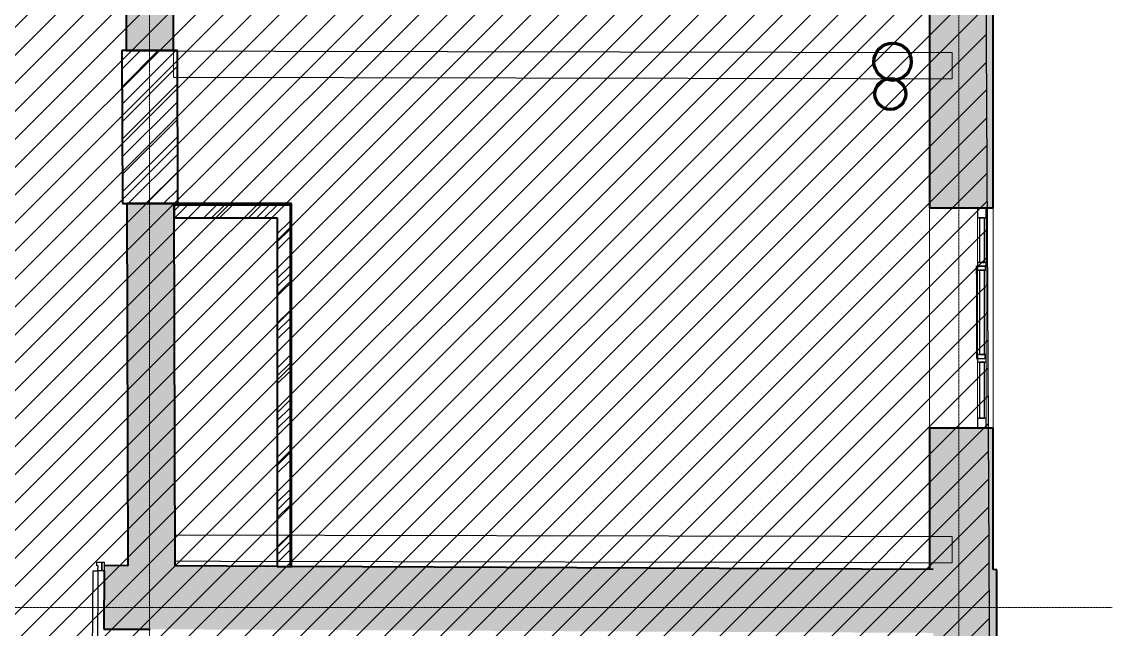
# Model space of a CAD drawing. Header units: millimetres. Extents: x -11886 to 379896, y -8130 to 47743.
# Drawn here: x 264362 to 273119, y 20533 to 25413 of the extents above; entities that cross this region are included whole.
import ezdxf

# ---------------------------------------------------------------- set-up
doc = ezdxf.new("R2010")
doc.units = ezdxf.units.MM
for name, pattern in [('ADSK_Линия сетки', [25, 20, -2.5, 0, -2.5]), ('ADSK_Сверху', [4.5, 3, -1.5]), ('ADSK_Снесено', [4.5, 3, -1.5])]:
    doc.linetypes.add(name, pattern=pattern)
for name, color, linetype, lineweight, true_color in [('_ Окна', 5, 'Continuous', 30, 0x0000ff), ('Витраж', 5, 'Continuous', 18, 0x0000ff), ('Двери', 5, 'Continuous', 18, 0x0000ff), ('Окна', 5, 'Continuous', 18, 0x0000ff), ('Панели витража', 5, 'Continuous', 18, 0x0000ff), ('планы со стояками отопление_dwg', 7, 'Continuous', 9, 0x767676), ('Стены внутренние', 5, 'Continuous', 18, 0x0000ff), ('Стены наружные', 1, 'ADSK_Снесено', 18, 0xff0000), ('Стены штриховка', 5, 'Continuous', 18, 0x0000ff)]:
    doc.layers.add(name, color=color, linetype=linetype, lineweight=lineweight, true_color=true_color)
for name, color, linetype, lineweight in [('Каркас', 7, 'Continuous', 18), ('Оси', 7, 'Continuous', 9), ('Стены', 7, 'Continuous', 18), ('Стены разрез', 7, 'Continuous', 40), ('стояки', 7, 'Continuous', 9)]:
    doc.layers.add(name, color=color, linetype=linetype, lineweight=lineweight)
pattern_1 = [(45, (215977.25, 150), (-179.6051, 179.6051), []), (45, (216040.75, 150), (0, 359.2102), []), (45, (215913.75, 150), (0, 359.2102), [])]

# ---------------------------------------------------------------- blocks, each defined once
blk = doc.blocks.new('Прямоугольный импост - 70х20_60мм-1425938-03 План 3-го этажа')
at = {"layer": 'Витраж', "color": 161, "linetype": 'ADSK_Сверху', "true_color": 0xaaaaff}
for p, q in [((56060.8, 22558.7), (56060.8, 22528.7)), ((56130.8, 22558.7), (56130.8, 22528.7)), ((56060.8, 22078.7), (56060.8, 21998.7)), ((56130.8, 22078.7), (56130.8, 21998.7)), ((56060.8, 21998.7), (56130.8, 21998.7))]:
    blk.add_line(p, q, dxfattribs=at)
blk = doc.blocks.new('Прямоугольный импост - 70х20_60мм-1424475-03 План 3-го этажа')
at = {"layer": 'Витраж', "color": 161, "linetype": 'ADSK_Сверху', "true_color": 0xaaaaff}
for p, q in [((-80, 35), (0, 35)), ((0, 35), (0, -35)), ((0, -35), (-80, -35))]:
    blk.add_line(p, q, dxfattribs=at)
blk = doc.blocks.new('Прямоугольный импост - 70х20_60мм-1424476-03 План 3-го этажа')
at = {"layer": 'Витраж', "color": 161, "linetype": 'ADSK_Сверху', "true_color": 0xaaaaff}
for p, q in [((0, 35), (-80, 35)), ((0, -35), (0, 35)), ((-80, -35), (0, -35))]:
    blk.add_line(p, q, dxfattribs=at)
blk = doc.blocks.new('Прямоугольный импост - 70х20_60мм-1295771-03 План 3-го этажа')
at = {"layer": 'Витраж', "color": 161, "linetype": 'ADSK_Сверху', "true_color": 0xaaaaff}
for p, q in [((56060.8, 23298.7), (56060.8, 23268.7)), ((56130.8, 23298.7), (56130.8, 23268.7)), ((56060.8, 22588.7), (56060.8, 22558.7)), ((56130.8, 22588.7), (56130.8, 22558.7))]:
    blk.add_line(p, q, dxfattribs=at)
blk = doc.blocks.new('Витраж-тент со смещением вовне - 60мм 30 сдвиг-1466950-03 План 3-го этажа')
at = {"layer": '_ Окна', "color": 161, "linetype": 'ADSK_Сверху', "true_color": 0xaaaaff}
for p, q in [((-370, 25), (-370, -45)), ((-370, 25), (-340, 25)), ((-370, -45), (-370, 25)), ((370, 25), (340, 25)), ((370, -45), (370, 25)), ((370, -45), (370, 25)), ((-310, -45), (-370, -45)), ((-310, -35), (-310, -45)), ((310, -35), (310, -45)), ((310, -45), (370, -45))]:
    blk.add_line(p, q, dxfattribs=at)
at = {"layer": 'Окна', "color": 161, "linetype": 'ADSK_Сверху', "true_color": 0xaaaaff}
blk.add_line((-310, -45), (310, -45), dxfattribs=at)
blk = doc.blocks.new('Прямоугольный импост - 70х20_60мм-1225113-03 План 3-го этажа')
at = {"layer": 'Витраж', "color": 161, "linetype": 'ADSK_Сверху', "true_color": 0xaaaaff}
for p, q in [((41024.1, 2341.7), (40994.1, 2341.7)), ((41464.1, 2341.7), (41384.1, 2341.7)), ((41464.1, 2271.7), (41464.1, 2341.7)), ((41024.1, 2271.7), (40994.1, 2271.7)), ((41464.1, 2271.7), (41384.1, 2271.7))]:
    blk.add_line(p, q, dxfattribs=at)
blk = doc.blocks.new('Прямоугольный импост - 70х60мм-1424473-03 План 3-го этажа')
at = {"layer": 'Витраж', "color": 161, "linetype": 'ADSK_Сверху', "true_color": 0xaaaaff}
for p, q in [((-30, 35), (30, 35)), ((30, -35), (-30, -35))]:
    blk.add_line(p, q, dxfattribs=at)
blk = doc.blocks.new('Прямоугольный импост - 70х60мм-1225009-03 План 3-го этажа')
at = {"layer": 'Витраж', "color": 161, "linetype": 'ADSK_Сверху', "true_color": 0xaaaaff}
for p, q in [((41024.1, 2341.7), (41024.1, 2271.7)), ((41384.1, 2341.7), (41024.1, 2341.7)), ((41384.1, 2271.7), (41384.1, 2341.7)), ((41384.1, 2271.7), (41024.1, 2271.7))]:
    blk.add_line(p, q, dxfattribs=at)
blk = doc.blocks.new('Прямоугольный импост - 70х60мм-1425940-03 План 3-го этажа')
at = {"layer": 'Витраж', "color": 161, "linetype": 'ADSK_Сверху', "true_color": 0xaaaaff}
for p, q in [((56130.8, 22528.7), (56060.8, 22528.7)), ((56060.8, 22528.7), (56060.8, 22078.7)), ((56130.8, 22528.7), (56130.8, 22078.7)), ((56060.8, 22078.7), (56130.8, 22078.7))]:
    blk.add_line(p, q, dxfattribs=at)
blk = doc.blocks.new('Прямоугольный импост - 70х60мм-1295773-03 План 3-го этажа')
at = {"layer": 'Витраж', "color": 161, "linetype": 'ADSK_Сверху', "true_color": 0xaaaaff}
for p, q in [((56130.8, 23268.7), (56060.8, 23268.7)), ((56060.8, 23268.7), (56060.8, 22588.7)), ((56130.8, 23268.7), (56130.8, 22588.7)), ((56060.8, 22588.7), (56130.8, 22588.7))]:
    blk.add_line(p, q, dxfattribs=at)
blk = doc.blocks.new('Системная панель - _AR_Стекло_40мм_привязка по центру-V186-03 План 3-го этажа')
at = {"layer": 'Панели витража', "lineweight": 30}
for p, q in [((180, 20), (-180, 20)), ((-180, 20), (-180, -20)), ((180, -20), (180, 20)), ((-180, -20), (180, -20))]:
    blk.add_line(p, q, dxfattribs=at)
blk = doc.blocks.new('Прямоугольный импост - 70х40_60мм-V10-03 План 3-го этажа')
at = {"layer": 'Витраж'}
for p, q in [((41024.1, 2341.7), (41384.1, 2341.7)), ((41024.1, 2271.7), (41384.1, 2271.7))]:
    blk.add_line(p, q, dxfattribs=at)
blk = doc.blocks.new('Прямоугольный импост - 70х20_60мм-V187-03 План 3-го этажа')
at = {"layer": 'Витраж', "lineweight": 30}
for p, q in [((-80, 35), (0, 35)), ((-80, -35), (-80, 35)), ((0, 35), (0, -35)), ((0, -35), (-80, -35))]:
    blk.add_line(p, q, dxfattribs=at)
blk = doc.blocks.new('Прямоугольный импост - 70х20_60мм-V188-03 План 3-го этажа')
at = {"layer": 'Витраж', "lineweight": 30}
for p, q in [((0, 35), (-80, 35)), ((-80, 35), (-80, -35)), ((0, -35), (0, 35)), ((-80, -35), (0, -35))]:
    blk.add_line(p, q, dxfattribs=at)
blk = doc.blocks.new('Системная панель - _AR_Стекло_40мм_привязка по центру-1425941-03 План 3-го этажа')
at = {"layer": 'Панели витража', "lineweight": 30}
for p, q in [((225, 20), (-225, 20)), ((-225, 20), (-225, -20)), ((225, -20), (225, 20)), ((-225, -20), (225, -20))]:
    blk.add_line(p, q, dxfattribs=at)
blk = doc.blocks.new('Прямоугольный импост - 70х40_60мм-1425939-03 План 3-го этажа')
at = {"layer": 'Витраж'}
for p, q in [((56060.8, 22078.7), (56060.8, 22528.7)), ((56130.8, 22078.7), (56130.8, 22528.7))]:
    blk.add_line(p, q, dxfattribs=at)
blk = doc.blocks.new('Системная панель - _AR_Стекло_40мм_привязка по центру-1295774-03 План 3-го этажа')
at = {"layer": 'Панели витража', "lineweight": 30}
for p, q in [((340, 20), (-340, 20)), ((-340, 20), (-340, -20)), ((340, -20), (340, 20)), ((-340, -20), (340, -20))]:
    blk.add_line(p, q, dxfattribs=at)
blk = doc.blocks.new('Прямоугольный импост - 70х40_60мм-1295772-03 План 3-го этажа')
at = {"layer": 'Витраж'}
for p, q in [((56060.8, 22588.7), (56060.8, 23268.7)), ((56130.8, 22588.7), (56130.8, 23268.7))]:
    blk.add_line(p, q, dxfattribs=at)
blk = doc.blocks.new('Прямоугольный импост - 70х60мм-V189-03 План 3-го этажа')
at = {"layer": 'Витраж', "lineweight": 30}
for p, q in [((-30, 35), (30, 35)), ((-30, -35), (-30, 35)), ((30, 35), (30, -35)), ((30, -35), (-30, -35))]:
    blk.add_line(p, q, dxfattribs=at)
blk = doc.blocks.new('Новые проёмы 3 этаж - Новые проёмы 3 этаж-1676495-03 План 3-го этажа')
at = {"layer": 'Стены'}
h = blk.add_hatch(dxfattribs=at)
h.set_pattern_fill('FP_4', color=256, style=0, pattern_type=2)
h.set_pattern_definition([(45, (0, 0), (-70.71068, 70.71068), [])])
h.paths.add_polyline_path([(49481.5, 23801.9), (49637.2, 23801.9), (49635.7, 25031.9), (49188.2, 25031.9), (49192.6, 23801.9), (49427.9, 23801.9)])
at = {"layer": 'Стены разрез'}
for p, q in [((49635.7, 25031.9), (49188.2, 25031.9)), ((49188.2, 25031.9), (49192.6, 23801.9)), ((49637.2, 23801.9), (49635.7, 25031.9)), ((49192.6, 23801.9), (49637.2, 23801.9))]:
    blk.add_line(p, q, dxfattribs=at)
blk = doc.blocks.new('AC_Дверь_Двупольная - Д-31 2000х2200h-2039733-03 План 3-го этажа')
at = {"layer": 'Двери', "lineweight": 30}
for p, q in [((-950, 738), (-910, 738)), ((-950, -212), (-950, 738)), ((-910, 738), (-910, -212)), ((950, 738), (910, 738)), ((910, 738), (910, -212)), ((950, -212), (950, 738)), ((-1000, -212), (-980, -212)), ((-1000, -282), (-1000, -212)), ((-980, -212), (-950, -212)), ((-980, -282), (-980, -212)), ((-980, -212), (-980, -282)), ((-910, -212), (-950, -212)), ((-950, -212), (-950, -252)), ((-950, -252), (-940, -252)), ((-940, -252), (-940, -282)), ((910, -212), (950, -212)), ((950, -252), (940, -252)), ((940, -252), (940, -282)), ((980, -212), (950, -212)), ((950, -212), (950, -252)), ((980, -282), (980, -212)), ((1000, -212), (980, -212)), ((980, -212), (980, -282)), ((1000, -282), (1000, -212)), ((-980, -282), (-1000, -282)), ((-940, -282), (-980, -282)), ((940, -282), (980, -282)), ((980, -282), (1000, -282))]:
    blk.add_line(p, q, dxfattribs=at)
at = {"layer": 'Двери'}
for centre, start, end in [((-950, -212), 360, 90), ((950, -212), 90, 180)]:
    blk.add_arc(centre, 950, start, end, dxfattribs=at)
blk = doc.blocks.new('планы со стояками отопление_dwg-1484427-03 План 3-го этажа')
at = {"layer": 'стояки', "color": 6, "lineweight": 80, "true_color": 0xff00ff}
blk.add_circle((226476.8, 348558.6), 149.9, dxfattribs=at)
at = {"layer": 'стояки', "color": 246, "lineweight": 80, "true_color": 0x7f001f}
blk.add_circle((226458.5, 348299.4), 124.3, dxfattribs=at)

msp = doc.modelspace()

# ---------------------------------------------------------------- hatches: boundary and pattern name
at = {"lineweight": 13, "true_color": 0x636466, "transparency": 33554559}
h = msp.add_hatch(dxfattribs=at)
h.set_pattern_fill('ANSI31', color=251, scale=50)
h.set_pattern_definition([(45, (215977.25, 85026.59), (-112.2532, 112.2532), [])])
h.paths.add_polyline_path([(265910.66, 8682.3), (272191.2, 8682.3), (272009.87, 43909.21), (262010.47, 43909.21), (262010.47, 21084.06), (262697.11, 21054.57), (262698.93, 11328.12), (216748.38, 11328.12), (216748.38, 8679.25), (216267.75, 8679.25), (216267.75, 456.79), (224250.25, 422.02), (224250.25, 2336.48), (234949.9, 2336.48), (234949.9, -2582.57), (247313.65, -2582.57), (247313.65, 2335.74), (258014.19, 2256.79), (258014.19, 300.23), (265910.66, 300.23)])
at = {"layer": 'Стены внутренние', "true_color": 0xc0c0c0}
h = msp.add_hatch(color=9, dxfattribs=at)
h.paths.add_polyline_path([(265204.69, 23893.78), (265584.69, 23894.98), (265584.51, 23951.88), (265204.51, 23951.88)])
h.paths.add_polyline_path([(265274.82, 25181.88), (265580.62, 25181.88), (265564.07, 30419.67), (265184.07, 30418.31), (265200.62, 25181.88)])
h.paths.add_polyline_path([(265179.76, 31784.27), (265559.76, 31785.63), (265543.19, 37028.15), (265163.18, 37032.45), (265174.09, 33578.46)])
at = {"layer": 'Стены внутренние', "lineweight": 9}
h = msp.add_hatch(dxfattribs=at)
h.set_pattern_fill('FP_1', color=256, style=0, pattern_type=2)
h.set_pattern_definition(pattern_1)
h.paths.add_polyline_path([(265585.37, 23836.88), (266513.47, 23836.88), (266513.47, 23936.88), (265585.37, 23936.88), (265585.37, 23894.98)])
at = {"layer": 'Стены внутренние', "true_color": 0xc0c0c0}
msp.add_hatch(color=9, dxfattribs=at).paths.add_polyline_path([(265593.7, 21041.65), (265584.69, 23894.98), (265204.69, 23893.78), (265213.69, 21043.41), (265475.77, 21042.2)])
at = {"layer": 'Стены внутренние', "lineweight": 9}
h = msp.add_hatch(dxfattribs=at)
h.set_pattern_fill('FP_1', color=256, style=0, pattern_type=2)
h.set_pattern_definition(pattern_1)
h.paths.add_polyline_path([(266513.47, 21037.4), (266513.47, 23836.88), (266413.47, 23836.88), (266413.47, 21037.87)])
at = {"layer": 'Стены наружные', "linetype": 'Continuous', "true_color": 0xc0c0c0}
h = msp.add_hatch(color=9, dxfattribs=at)
h.paths.add_polyline_path([(272162.71, 21011.32), (272162.71, 22148.71), (271652.71, 22148.71), (271652.71, 21013.68), (271945.1, 21012.33)])
h.paths.add_polyline_path([(271807.5, 23918.71), (272162.71, 23918.71), (272162.71, 26230.68), (271652.71, 26230.68), (271652.71, 23918.71)])
h.paths.add_polyline_path([(271757.76, 28000.68), (272162.71, 28000.68), (272162.71, 30433.89), (271652.71, 30433.89), (271652.71, 28000.68)])
h.paths.add_polyline_path([(271757.76, 32203.89), (272162.71, 32203.89), (272162.71, 34754.16), (271652.71, 34754.16), (271652.71, 32203.89)])
h.paths.add_polyline_path([(272162.71, 36524.16), (272162.71, 43909.21), (271652.71, 43909.21), (271652.71, 36524.16), (271945.1, 36524.16)])
h = msp.add_hatch(color=9, dxfattribs=at)
h.paths.add_polyline_path([(265211.34, 20533.41), (265213.69, 21043.41), (265023.69, 21044.28), (265021.33, 20534.29)])
h.paths.add_polyline_path([(263021.35, 20543.52), (263023.51, 21053.52), (262520.47, 21055.84), (262520.47, 20574.06), (262518.24, 20574.06), (262518.11, 20545.85), (262697.11, 20545.02)])
msp.add_hatch(color=9, dxfattribs=at).paths.add_polyline_path([(271681.2, 20503.54), (271681.2, 21013.54), (265213.69, 21043.41), (265211.34, 20533.41), (269065.9, 20515.61)])
h = msp.add_hatch(color=9, dxfattribs=at)
h.paths.add_polyline_path([(271852.66, 9192.3), (272191.2, 9192.3), (272191.2, 9694.17), (271681.2, 9694.17), (271681.2, 9192.3), (271852.2, 9192.3)])
h.paths.add_polyline_path([(271945.1, 11514.17), (272191.2, 11514.17), (272191.2, 12485.74), (271681.2, 12485.74), (271681.2, 11514.17), (271852.66, 11514.17)])
h.paths.add_polyline_path([(271837.67, 13335.74), (272191.2, 13335.74), (272191.2, 14340.9), (271681.2, 14340.9), (271681.2, 13335.74)])
h.paths.add_polyline_path([(271852.66, 15190.9), (272191.2, 15190.9), (272191.2, 16193.2), (271681.2, 16193.2), (271681.2, 15190.9), (271831.17, 15190.9)])
h.paths.add_polyline_path([(271852.66, 17043.2), (272191.2, 17043.2), (272191.2, 18049.21), (271681.2, 18049.21), (271681.2, 17043.2), (271824.68, 17043.2)])
h.paths.add_polyline_path([(271814.78, 19869.21), (272191.2, 19869.21), (272191.2, 21011.19), (271681.2, 21013.54), (271681.2, 19869.21)])

# ---------------------------------------------------------------- linework, layer by layer
at = {"color": 251, "lineweight": 30, "true_color": 0x636466}
msp.add_lwpolyline([(262010.47, 21084.06), (262010.47, 43909.21), (272009.87, 43909.21), (272191.2, 8682.3), (265910.66, 8682.3), (265910.66, 300.23), (258014.19, 300.23), (258014.19, 2256.79), (247213.23, 2336.48), (247313.65, 2335.74), (247313.65, -2582.57), (234949.9, -2582.57), (234949.9, 2336.48), (224250.25, 2336.48), (224250.25, 422.02), (216267.75, 456.79), (216267.75, 8679.25)], dxfattribs=at)
at = {"layer": 'Каркас', "color": 253, "linetype": 'ADSK_Сверху', "true_color": 0xb2b2b2}
for p, q in [((271833.02, 25165.06), (265580.64, 25177.18)), ((265580.64, 25177.18), (265581.3, 24966.68)), ((271833.02, 25165.06), (271832.62, 24954.56)), ((265581.3, 24966.68), (271832.62, 24954.56)), ((271833.02, 21277.35), (265592.92, 21289.44)), ((265592.92, 21289.44), (265593.58, 21078.94)), ((271833.02, 21277.35), (271832.62, 21066.85)), ((265593.58, 21078.94), (271832.62, 21066.85))]:
    msp.add_line(p, q, dxfattribs=at)
at = {"layer": 'Каркас', "color": 253, "linetype": 'ADSK_Сверху', "true_color": 0xaaaaaa}
for p, q in [((265581.3, 24966.68), (265580.64, 25177.18)), ((265580.64, 25177.18), (271833.02, 25165.06)), ((271832.62, 24954.56), (271833.02, 25165.06)), ((265581.3, 24966.68), (271832.62, 24954.56)), ((265593.58, 21078.94), (265592.92, 21289.44)), ((265592.92, 21289.44), (271833.02, 21277.35)), ((271832.62, 21066.85), (271833.02, 21277.35)), ((265593.58, 21078.94), (271832.62, 21066.85))]:
    msp.add_line(p, q, dxfattribs=at)
at = {"layer": 'Оси', "linetype": 'ADSK_Линия сетки'}
for p, q in [((265387.16, -5309.21), (265387.16, 44684.79)), ((271887.16, -4834.79), (271887.16, 44684.79)), ((204891.03, 20706.79), (273118.97, 20706.79))]:
    msp.add_line(p, q, dxfattribs=at)
at = {"layer": 'Стены внутренние', "color": 18, "lineweight": 40, "true_color": 0x000000}
for p, q in [((265184.07, 30418.31), (265200.62, 25181.88)), ((265580.62, 25181.88), (265564.07, 30419.67)), ((265200.62, 25181.88), (265580.62, 25181.88)), ((265204.51, 23951.88), (265213.69, 21043.41)), ((265584.51, 23951.88), (265204.51, 23951.88)), ((265593.7, 21041.65), (265584.51, 23951.88)), ((266528.47, 23951.88), (265585.37, 23951.88)), ((265585.37, 23951.88), (265585.37, 23836.88)), ((266528.47, 21037.34), (266528.47, 23951.88)), ((265585.37, 23836.88), (266413.47, 23836.88)), ((266413.47, 23836.88), (266413.47, 21037.87)), ((266413.47, 21037.87), (266528.47, 21037.34))]:
    msp.add_line(p, q, dxfattribs=at)
at = {"layer": 'Стены наружные', "color": 18, "linetype": 'Continuous', "lineweight": 40, "true_color": 0x000000}
for p, q in [((271652.71, 26230.68), (271652.71, 23918.71)), ((272162.71, 23918.71), (272162.71, 26230.68)), ((271652.71, 23918.71), (272162.71, 23918.71)), ((272162.71, 22148.71), (271652.71, 22148.71)), ((271652.71, 22148.71), (271652.71, 21013.68)), ((272162.71, 21011.32), (272162.71, 22148.71)), ((265213.69, 21043.41), (265023.69, 21044.28)), ((266413.47, 21037.87), (265593.7, 21041.65)), ((271681.2, 21013.54), (266528.47, 21037.34)), ((265023.49, 21001.28), (265021.33, 20534.29)), ((272191.2, 21011.19), (272162.71, 21011.32)), ((272191.2, 19869.21), (272191.2, 21011.19)), ((265021.33, 20534.29), (265393.77, 20532.57))]:
    msp.add_line(p, q, dxfattribs=at)
at = {"layer": 'Стены наружные', "color": 18, "linetype": 'Continuous', "true_color": 0x000000}
for p, q in [((271652.71, 22148.71), (271652.71, 23918.71)), ((272162.71, 23918.71), (272162.71, 22148.71))]:
    msp.add_line(p, q, dxfattribs=at)
at = {"layer": 'Стены штриховка'}
for p, q in [((266519.47, 23942.88), (265585.37, 23942.88)), ((266513.47, 23936.88), (265585.37, 23936.88)), ((266513.47, 21037.4), (266513.47, 23936.88)), ((266519.47, 21037.38), (266519.47, 23942.88))]:
    msp.add_line(p, q, dxfattribs=at)

# ---------------------------------------------------------------- block references
at = {"layer": '_ Окна', "color": 161, "linetype": 'ADSK_Сверху', "true_color": 0xaaaaff, "rotation": 269.9999999999992}
msp.add_blockref('Витраж-тент со смещением вовне - 60мм 30 сдвиг-1466950-03 План 3-го этажа', (272073.1, 23078.71), dxfattribs=at)
at = {"layer": 'Витраж', "color": 161, "linetype": 'ADSK_Сверху', "true_color": 0xaaaaff}
for name, p, rotation in [('Прямоугольный импост - 70х20_60мм-1424476-03 План 3-го этажа', (272073.1, 23918.71), 89.99999999999925), ('Прямоугольный импост - 70х20_60мм-1225113-03 План 3-го этажа', (274379.78, -17545.39), 89.99999999999895), ('Прямоугольный импост - 70х60мм-1225009-03 План 3-го этажа', (274379.78, -17545.39), 89.99999999999895)]:
    msp.add_blockref(name, p, dxfattribs=dict(at, rotation=rotation))
at = {"layer": 'Витраж'}
for name, p, rotation in [('Прямоугольный импост - 70х20_60мм-V188-03 План 3-го этажа', (272073.1, 23918.71), 89.99999999999925), ('Прямоугольный импост - 70х40_60мм-V10-03 План 3-го этажа', (274379.78, -17545.39), 89.99999999999895)]:
    msp.add_blockref(name, p, dxfattribs=dict(at, rotation=rotation))
at = {"layer": 'Витраж', "color": 161, "linetype": 'ADSK_Сверху', "true_color": 0xaaaaff, "extrusion": (0, 0, -1), "rotation": 270.0000000000007}
for name, p in [('Прямоугольный импост - 70х60мм-1424473-03 План 3-го этажа', (-272073.1, 23448.71)), ('Прямоугольный импост - 70х60мм-1424473-03 План 3-го этажа', (-272073.1, 22708.71)), ('Прямоугольный импост - 70х20_60мм-1424475-03 План 3-го этажа', (-272073.1, 22148.71))]:
    msp.add_blockref(name, p, dxfattribs=at)
at = {"layer": 'Витраж', "extrusion": (0, 0, -1), "rotation": 270.0000000000007}
for name, p in [('Прямоугольный импост - 70х60мм-V189-03 План 3-го этажа', (-272073.1, 23448.71)), ('Прямоугольный импост - 70х60мм-V189-03 План 3-го этажа', (-272073.1, 22708.71)), ('Прямоугольный импост - 70х20_60мм-V187-03 План 3-го этажа', (-272073.1, 22148.71))]:
    msp.add_blockref(name, p, dxfattribs=at)
at = {"layer": 'Витраж', "color": 161, "linetype": 'ADSK_Сверху', "true_color": 0xaaaaff}
for name in ['Прямоугольный импост - 70х20_60мм-1295771-03 План 3-го этажа', 'Прямоугольный импост - 70х60мм-1295773-03 План 3-го этажа', 'Прямоугольный импост - 70х20_60мм-1425938-03 План 3-го этажа', 'Прямоугольный импост - 70х60мм-1425940-03 План 3-го этажа']:
    msp.add_blockref(name, (215977.25, 150), dxfattribs=at)
at = {"layer": 'Витраж'}
for name in ['Прямоугольный импост - 70х40_60мм-1295772-03 План 3-го этажа', 'Прямоугольный импост - 70х40_60мм-1425939-03 План 3-го этажа']:
    msp.add_blockref(name, (215977.25, 150), dxfattribs=at)
at = {"layer": 'Двери', "rotation": 179.7354599844082}
msp.add_blockref('AC_Дверь_Двупольная - Д-31 2000х2200h-2039733-03 План 3-го этажа', (264022.52, 20793.9), dxfattribs=at)
at = {"layer": 'Панели витража', "rotation": 269.9999999999992}
for name, p in [('Системная панель - _AR_Стекло_40мм_привязка по центру-V186-03 План 3-го этажа', (272073.1, 23658.71)), ('Системная панель - _AR_Стекло_40мм_привязка по центру-1295774-03 План 3-го этажа', (272073.1, 23078.71)), ('Системная панель - _AR_Стекло_40мм_привязка по центру-1425941-03 План 3-го этажа', (272073.1, 22453.71))]:
    msp.add_blockref(name, p, dxfattribs=at)
at = {"layer": 'планы со стояками отопление_dwg', "color": 6, "true_color": 0xff00ff}
msp.add_blockref('планы со стояками отопление_dwg-1484427-03 План 3-го этажа', (44878.56, -323466.25), dxfattribs=at)
at = {"layer": 'Стены'}
msp.add_blockref('Новые проёмы 3 этаж - Новые проёмы 3 этаж-1676495-03 План 3-го этажа', (215977.25, 150), dxfattribs=at)

doc.saveas('drawing.dxf')
